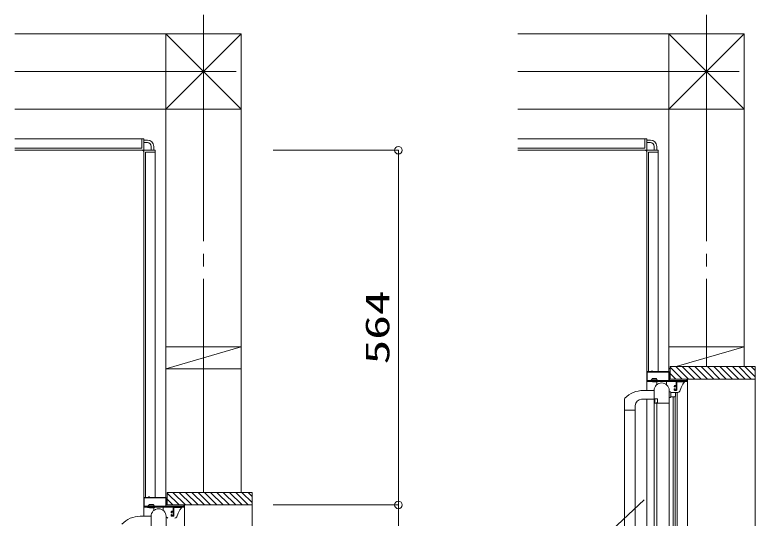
# Model space of a CAD drawing. Units: millimetres on the paper. Extents: x -305 to 305, y -152 to 152.
# Drawn here: x -93.7 to -34.8, y 35.8 to 75.8 of the extents above; entities that cross this region are included whole.
import ezdxf
from ezdxf.enums import TextEntityAlignment as Align

# ---------------------------------------------------------------- set-up
doc = ezdxf.new("R2010")
doc.units = ezdxf.units.MM
doc.linetypes.add('LONG_CHAIN', pattern=[21, 18, -1, 1, -1])
doc.linetypes.add('LONG_DOUBLE_CHAIN', pattern=[21.8, 18, -1, 0.6, -0.6, 0.6, -1])
doc.layers.add('0-0_0', color=7, linetype='Continuous', lineweight=9)
doc.layers.add('0-1_VIEW0001', color=7, linetype='Continuous', lineweight=9)
doc.styles.add('ＭＳ ゴシック', font='')
doc.styles.get('ＭＳ ゴシック').set_extended_font_data('MS Gothic')

# ---------------------------------------------------------------- blocks, each defined once
blk = doc.blocks.new('_ORIGIN')
at = {"layer": '0-0_0'}
blk.add_line((0, 0), (-1, 0), dxfattribs=at)
blk.add_circle((0, 0), 0.5, dxfattribs=at)

msp = doc.modelspace()

# ---------------------------------------------------------------- linework, layer by layer
at = {"layer": '0-1_VIEW0001', "linetype": 'LONG_CHAIN'}
for p, q in [((-78.683, 75.835), (-78.683, 37.872)), ((-38.683, 75.835), (-38.683, 47.872)), ((-93.683, 71.323), (-76.075, 71.323)), ((-53.683, 71.323), (-36.075, 71.323))]:
    msp.add_line(p, q, dxfattribs=at)
at = {"layer": '0-1_VIEW0001'}
for p, q in [((-93.683, 74.323), (-75.684, 74.323)), ((-81.683, 74.324), (-75.683, 68.323)), ((-81.683, 74.324), (-81.683, 37.471)), ((-81.683, 68.323), (-75.684, 74.323)), ((-75.683, 74.323), (-75.683, 37.872)), ((-53.683, 74.323), (-35.684, 74.323)), ((-41.683, 74.324), (-35.683, 68.323)), ((-41.683, 74.324), (-41.683, 47.471)), ((-41.683, 68.323), (-35.684, 74.323)), ((-35.683, 74.323), (-35.683, 47.872)), ((-93.683, 68.323), (-75.683, 68.323)), ((-53.683, 68.323), (-35.683, 68.323)), ((-83.433, 65.972), (-93.683, 65.972)), ((-83.583, 65.222), (-83.583, 65.972)), ((-83.433, 65.097), (-83.433, 65.972)), ((-43.433, 65.972), (-53.683, 65.972)), ((-43.583, 65.222), (-43.583, 65.972)), ((-43.433, 65.097), (-43.433, 65.972)), ((-83.133, 65.872), (-83.433, 65.872)), ((-83.133, 65.672), (-83.433, 65.672)), ((-82.833, 65.372), (-82.833, 65.072)), ((-82.633, 65.372), (-82.633, 65.072)), ((-43.133, 65.872), (-43.433, 65.872)), ((-43.133, 65.672), (-43.433, 65.672)), ((-42.833, 65.372), (-42.833, 65.072)), ((-42.633, 65.372), (-42.633, 65.072)), ((-83.583, 65.222), (-93.683, 65.222)), ((-93.683, 65.072), (-83.582, 65.072)), ((-83.458, 65.072), (-93.683, 65.072)), ((-83.433, 65.047), (-83.433, 37.429)), ((-83.433, 37.429), (-83.433, 64.922)), ((-83.408, 65.072), (-82.533, 65.072)), ((-83.283, 64.922), (-82.533, 64.922)), ((-83.283, 64.922), (-83.283, 37.471)), ((-82.533, 65.072), (-82.533, 37.471)), ((-73.145, 65.071), (-63.184, 65.071)), ((-43.583, 65.222), (-53.683, 65.222)), ((-53.683, 65.072), (-43.582, 65.072)), ((-43.458, 65.072), (-53.683, 65.072)), ((-43.433, 65.047), (-43.433, 47.429)), ((-43.433, 47.429), (-43.433, 64.922)), ((-43.408, 65.072), (-42.533, 65.072)), ((-43.283, 64.922), (-42.533, 64.922)), ((-43.283, 64.922), (-43.283, 47.471)), ((-42.533, 65.072), (-42.533, 47.471)), ((-63.184, 37.471), (-63.184, 64.471)), ((-81.683, 49.448), (-75.683, 49.448)), ((-75.682, 49.449), (-81.682, 47.699)), ((-41.683, 49.448), (-35.683, 49.448)), ((-35.682, 49.449), (-41.088, 47.872)), ((-81.683, 47.698), (-75.683, 47.698)), ((-41.683, 47.698), (-41.559, 47.698)), ((-41.559, 47.735), (-41.682, 47.699)), ((-41.559, 47.872), (-41.559, 46.871)), ((-34.809, 47.872), (-41.559, 47.872)), ((-40.609, 46.872), (-41.559, 47.822)), ((-40.109, 46.872), (-41.109, 47.872)), ((-39.609, 46.872), (-40.609, 47.872)), ((-39.109, 46.872), (-40.109, 47.872)), ((-38.609, 46.872), (-39.609, 47.872)), ((-38.109, 46.872), (-39.109, 47.872)), ((-37.609, 46.872), (-38.609, 47.872)), ((-37.109, 46.872), (-38.109, 47.872)), ((-36.609, 46.872), (-37.609, 47.872)), ((-36.109, 46.872), (-37.109, 47.872)), ((-35.614, 46.872), (-36.614, 47.872)), ((-35.119, 46.872), (-36.119, 47.872)), ((-34.809, 47.057), (-35.624, 47.872)), ((-34.809, 47.552), (-35.129, 47.872)), ((-34.809, 7.273), (-34.809, 47.872)), ((-43.434, 47.421), (-43.434, 46.746)), ((-43.389, 47.411), (-43.389, 46.786)), ((-43.049, 47.471), (-43.384, 47.471)), ((-41.694, 47.426), (-43.374, 47.426)), ((-43.034, 47.536), (-43.034, 47.486)), ((-43.004, 47.546), (-43.024, 47.546)), ((-42.994, 47.486), (-42.994, 47.536)), ((-41.684, 47.471), (-42.979, 47.471)), ((-41.679, 46.786), (-41.679, 47.411)), ((-41.634, 46.786), (-41.634, 47.421)), ((-41.109, 46.872), (-41.559, 47.322)), ((-43.409, 46.721), (-41.114, 46.721)), ((-43.374, 46.771), (-41.694, 46.771)), ((-43.134, 46.721), (-43.134, 46.701)), ((-43.009, 46.871), (-43.068, 46.793)), ((-43.052, 46.736), (-43.052, 46.756)), ((-42.659, 46.921), (-43.009, 46.921)), ((-43.009, 46.921), (-43.009, 46.871)), ((-43.009, 46.871), (-42.659, 46.871)), ((-42.624, 46.646), (-42.624, 46.44)), ((-42.617, 46.736), (-42.617, 46.756)), ((-41.924, 46.696), (-42.574, 46.696)), ((-42.534, 46.721), (-42.534, 46.701)), ((-41.874, 46.646), (-41.874, 46.44)), ((-40.249, 46.771), (-41.619, 46.771)), ((-41.559, 46.872), (-34.809, 46.872)), ((-41.099, 46.706), (-41.099, 46.386)), ((-41.049, 46.021), (-41.049, 46.706)), ((-41.049, 46.671), (-40.437, 46.671)), ((-41.034, 46.721), (-40.199, 46.721)), ((-40.437, 46.671), (-40.434, 46.671)), ((-40.234, 46.856), (-40.234, 46.786)), ((-40.199, 46.871), (-40.219, 46.871)), ((-40.184, 46.736), (-40.184, 46.856)), ((-43.702, 45.971), (-42.849, 45.971)), ((-42.849, 45.971), (-42.849, 44.986)), ((-41.649, 45.971), (-41.649, 30.408)), ((-41.249, 46.321), (-41.249, 46.266)), ((-41.249, 46.086), (-41.249, 46.021)), ((-41.234, 46.251), (-41.214, 46.251)), ((-41.214, 46.101), (-41.234, 46.101)), ((-41.114, 46.371), (-41.199, 46.371)), ((-41.199, 46.266), (-41.199, 46.311)), ((-41.199, 46.041), (-41.199, 46.086)), ((-41.199, 45.971), (-41.099, 45.971)), ((-41.184, 46.326), (-41.114, 46.326)), ((-41.114, 46.026), (-41.184, 46.026)), ((-41.099, 46.311), (-41.099, 46.041)), ((-40.806, 45.93), (-40.806, 45.93)), ((-41.649, 45.871), (-41.574, 45.871)), ((-41.574, 45.421), (-41.649, 45.421)), ((-41.524, 45.471), (-41.524, 45.821)), ((-41.199, 45.821), (-41.524, 45.821)), ((-41.199, 45.471), (-41.524, 45.471)), ((-41.324, 30.764), (-41.324, 45.471)), ((-41.052, 45.821), (-41.234, 45.821)), ((-41.184, 30.963), (-41.184, 45.471)), ((-41.149, 45.771), (-41.149, 45.521)), ((-40.954, 45.821), (-41.052, 45.821)), ((-41.007, 32.049), (-41.007, 45.821)), ((-45.199, 45.281), (-45.199, 29.011)), ((-44.349, 44.771), (-44.349, 29.521)), ((-42.849, 45.271), (-43.849, 45.271)), ((-43.434, 45.272), (-43.434, 29.022)), ((-42.834, 44.971), (-41.649, 44.971)), ((-42.834, 29.321), (-42.834, 44.971)), ((-42.834, 44.971), (-42.808, 44.971)), ((-42.795, 44.979), (-42.786, 44.993)), ((-42.784, 45.001), (-42.784, 45.296)), ((-42.759, 45.321), (-42.634, 45.321)), ((-42.624, 45.006), (-42.624, 45.001)), ((-42.624, 44.971), (-42.624, 29.321)), ((-42.622, 44.993), (-42.613, 44.979)), ((-42.601, 44.971), (-41.659, 44.971)), ((-42.584, 45.271), (-42.584, 45.046)), ((-44.349, 44.421), (-45.199, 44.421)), ((-81.559, 37.872), (-81.559, 36.871)), ((-74.809, 37.872), (-81.559, 37.872)), ((-80.609, 36.872), (-81.559, 37.822)), ((-80.109, 36.872), (-81.109, 37.872)), ((-79.609, 36.872), (-80.609, 37.872)), ((-79.109, 36.872), (-80.109, 37.872)), ((-78.609, 36.872), (-79.609, 37.872)), ((-78.109, 36.872), (-79.109, 37.872)), ((-77.609, 36.872), (-78.609, 37.872)), ((-77.109, 36.872), (-78.109, 37.872)), ((-76.609, 36.872), (-77.609, 37.872)), ((-76.109, 36.872), (-77.109, 37.872)), ((-75.614, 36.872), (-76.614, 37.872)), ((-75.119, 36.872), (-76.119, 37.872)), ((-74.809, 37.057), (-75.624, 37.872)), ((-74.809, 37.552), (-75.129, 37.872)), ((-74.809, -2.727), (-74.809, 37.872)), ((-83.434, 37.421), (-83.434, 36.746)), ((-83.389, 37.411), (-83.389, 36.786)), ((-83.049, 37.471), (-83.384, 37.471)), ((-81.694, 37.426), (-83.374, 37.426)), ((-83.034, 37.536), (-83.034, 37.486)), ((-83.004, 37.546), (-83.024, 37.546)), ((-82.994, 37.486), (-82.994, 37.536)), ((-81.684, 37.471), (-82.979, 37.471)), ((-81.679, 36.786), (-81.679, 37.411)), ((-81.634, 36.786), (-81.634, 37.421)), ((-81.109, 36.872), (-81.559, 37.322)), ((-83.409, 36.721), (-81.114, 36.721)), ((-83.374, 36.771), (-81.694, 36.771)), ((-83.134, 36.721), (-83.134, 36.701)), ((-83.009, 36.871), (-83.068, 36.793)), ((-83.052, 36.736), (-83.052, 36.756)), ((-82.659, 36.921), (-83.009, 36.921)), ((-83.009, 36.921), (-83.009, 36.871)), ((-83.009, 36.871), (-82.659, 36.871)), ((-82.624, 36.646), (-82.624, 36.44)), ((-82.617, 36.736), (-82.617, 36.756)), ((-81.924, 36.696), (-82.574, 36.696)), ((-82.534, 36.721), (-82.534, 36.701)), ((-81.874, 36.646), (-81.874, 36.44)), ((-80.249, 36.771), (-81.619, 36.771)), ((-81.559, 36.872), (-74.809, 36.872)), ((-81.099, 36.706), (-81.099, 36.386)), ((-81.049, 36.021), (-81.049, 36.706)), ((-81.049, 36.671), (-80.437, 36.671)), ((-81.034, 36.721), (-80.199, 36.721)), ((-80.437, 36.671), (-80.434, 36.671)), ((-80.234, 36.856), (-80.234, 36.786)), ((-80.199, 36.871), (-80.219, 36.871)), ((-80.184, 36.736), (-80.184, 36.856)), ((-73.145, 36.871), (-63.184, 36.871)), ((-73.145, 36.871), (-63.184, 36.871)), ((-83.702, 35.971), (-82.849, 35.971)), ((-82.849, 35.971), (-82.849, 34.986)), ((-81.649, 35.971), (-81.649, 20.408)), ((-81.249, 36.321), (-81.249, 36.266)), ((-81.249, 36.086), (-81.249, 36.021)), ((-81.234, 36.251), (-81.214, 36.251)), ((-81.214, 36.101), (-81.234, 36.101)), ((-81.114, 36.371), (-81.199, 36.371)), ((-81.199, 36.266), (-81.199, 36.311)), ((-81.199, 36.041), (-81.199, 36.086)), ((-81.199, 35.971), (-81.099, 35.971)), ((-81.184, 36.326), (-81.114, 36.326)), ((-81.114, 36.026), (-81.184, 36.026)), ((-81.099, 36.311), (-81.099, 36.041)), ((-80.806, 35.93), (-80.806, 35.93)), ((-63.184, -1.129), (-63.184, 36.271)), ((-81.649, 35.871), (-81.574, 35.871))]:
    msp.add_line(p, q, dxfattribs=at)
at = {"layer": '0-1_VIEW0001', "linetype": 'LONG_DOUBLE_CHAIN'}
msp.add_line((-56.121, 25.626), (-43.634, 37.28), dxfattribs=at)
at = {"layer": '0-1_VIEW0001'}
for points in [[(-43.384, 47.471), (-43.419, 47.457), (-43.434, 47.421)], [(-43.374, 47.426), (-43.385, 47.422), (-43.389, 47.411)], [(-43.034, 47.486), (-43.038, 47.476), (-43.049, 47.471)], [(-43.024, 47.546), (-43.031, 47.544), (-43.034, 47.536)], [(-42.994, 47.536), (-42.997, 47.544), (-43.004, 47.546)], [(-42.979, 47.471), (-42.99, 47.476), (-42.994, 47.486)], [(-41.679, 47.411), (-41.683, 47.422), (-41.694, 47.426)], [(-41.634, 47.421), (-41.649, 47.457), (-41.684, 47.471)], [(-43.434, 46.746), (-43.427, 46.729), (-43.409, 46.721)], [(-40.184, 8.446), (-40.184, 46.696), (-43.434, 46.696), (-43.434, 45.972)], [(-43.389, 46.786), (-43.385, 46.776), (-43.374, 46.771)], [(-42.659, 46.921), (-42.659, 46.871), (-42.6, 46.793)], [(-41.694, 46.771), (-41.683, 46.776), (-41.679, 46.786)], [(-41.619, 46.771), (-41.63, 46.776), (-41.634, 46.786)], [(-41.114, 46.721), (-41.103, 46.717), (-41.099, 46.706)], [(-41.049, 46.706), (-41.045, 46.717), (-41.034, 46.721)], [(-40.806, 45.93), (-40.7, 46.219), (-40.554, 46.487), (-40.436, 46.648)], [(-40.436, 46.648), (-40.436, 46.648), (-40.435, 46.649), (-40.427, 46.656), (-40.425, 46.662), (-40.425, 46.665), (-40.426, 46.667), (-40.428, 46.669), (-40.431, 46.671), (-40.434, 46.671)], [(-40.234, 46.786), (-40.238, 46.776), (-40.249, 46.771)], [(-40.219, 46.871), (-40.23, 46.867), (-40.234, 46.856)], [(-40.184, 46.856), (-40.188, 46.867), (-40.199, 46.871)], [(-40.199, 46.721), (-40.188, 46.726), (-40.184, 46.736)], [(-41.199, 46.371), (-41.234, 46.357), (-41.249, 46.321)], [(-41.249, 46.266), (-41.245, 46.256), (-41.234, 46.251)], [(-41.234, 46.101), (-41.245, 46.097), (-41.249, 46.086)], [(-41.249, 46.021), (-41.234, 45.986), (-41.199, 45.971)], [(-41.214, 46.251), (-41.203, 46.256), (-41.199, 46.266)], [(-41.199, 46.086), (-41.203, 46.097), (-41.214, 46.101)], [(-41.199, 46.311), (-41.195, 46.322), (-41.184, 46.326)], [(-41.184, 46.026), (-41.195, 46.031), (-41.199, 46.041)], [(-41.099, 46.386), (-41.103, 46.376), (-41.114, 46.371)], [(-41.114, 46.326), (-41.103, 46.322), (-41.099, 46.311)], [(-41.099, 46.041), (-41.103, 46.031), (-41.114, 46.026)], [(-41.099, 45.971), (-41.064, 45.986), (-41.049, 46.021)], [(-40.806, 45.93), (-40.809, 45.921), (-40.817, 45.904)], [(-42.849, 44.986), (-42.845, 44.976), (-42.834, 44.971)], [(-42.808, 44.971), (-42.8, 44.973), (-42.795, 44.979)], [(-42.786, 44.993), (-42.785, 44.997), (-42.784, 45.001)], [(-42.784, 45.296), (-42.777, 45.314), (-42.759, 45.321)], [(-42.634, 45.321), (-42.599, 45.307), (-42.584, 45.271)], [(-42.584, 45.046), (-42.591, 45.029), (-42.609, 45.021), (-42.62, 45.017), (-42.624, 45.006)], [(-42.624, 45.001), (-42.623, 44.997), (-42.622, 44.993)], [(-42.613, 44.979), (-42.608, 44.973), (-42.601, 44.971)], [(-83.384, 37.471), (-83.419, 37.457), (-83.434, 37.421)], [(-83.374, 37.426), (-83.385, 37.422), (-83.389, 37.411)], [(-83.034, 37.486), (-83.038, 37.476), (-83.049, 37.471)], [(-83.024, 37.546), (-83.031, 37.544), (-83.034, 37.536)], [(-82.994, 37.536), (-82.997, 37.544), (-83.004, 37.546)], [(-82.979, 37.471), (-82.99, 37.476), (-82.994, 37.486)], [(-81.679, 37.411), (-81.683, 37.422), (-81.694, 37.426)], [(-81.634, 37.421), (-81.649, 37.457), (-81.684, 37.471)], [(-83.434, 36.746), (-83.427, 36.729), (-83.409, 36.721)], [(-80.184, -1.554), (-80.184, 36.696), (-83.434, 36.696), (-83.434, 35.972)], [(-83.389, 36.786), (-83.385, 36.776), (-83.374, 36.771)], [(-82.659, 36.921), (-82.659, 36.871), (-82.6, 36.793)], [(-81.694, 36.771), (-81.683, 36.776), (-81.679, 36.786)], [(-81.619, 36.771), (-81.63, 36.776), (-81.634, 36.786)], [(-81.114, 36.721), (-81.103, 36.717), (-81.099, 36.706)], [(-81.049, 36.706), (-81.045, 36.717), (-81.034, 36.721)], [(-80.806, 35.93), (-80.7, 36.219), (-80.554, 36.487), (-80.436, 36.648)], [(-80.436, 36.648), (-80.436, 36.648), (-80.435, 36.649), (-80.427, 36.656), (-80.425, 36.662), (-80.425, 36.665), (-80.426, 36.667), (-80.428, 36.669), (-80.431, 36.671), (-80.434, 36.671)], [(-80.234, 36.786), (-80.238, 36.776), (-80.249, 36.771)], [(-80.219, 36.871), (-80.23, 36.867), (-80.234, 36.856)], [(-80.184, 36.856), (-80.188, 36.867), (-80.199, 36.871)], [(-80.199, 36.721), (-80.188, 36.726), (-80.184, 36.736)], [(-81.199, 36.371), (-81.234, 36.357), (-81.249, 36.321)], [(-81.249, 36.266), (-81.245, 36.256), (-81.234, 36.251)], [(-81.234, 36.101), (-81.245, 36.097), (-81.249, 36.086)], [(-81.249, 36.021), (-81.234, 35.986), (-81.199, 35.971)], [(-81.214, 36.251), (-81.203, 36.256), (-81.199, 36.266)], [(-81.199, 36.086), (-81.203, 36.097), (-81.214, 36.101)], [(-81.199, 36.311), (-81.195, 36.322), (-81.184, 36.326)], [(-81.184, 36.026), (-81.195, 36.031), (-81.199, 36.041)], [(-81.099, 36.386), (-81.103, 36.376), (-81.114, 36.371)], [(-81.114, 36.326), (-81.103, 36.322), (-81.099, 36.311)], [(-81.099, 36.041), (-81.103, 36.031), (-81.114, 36.026)], [(-81.099, 35.971), (-81.064, 35.986), (-81.049, 36.021)], [(-80.806, 35.93), (-80.809, 35.921), (-80.817, 35.904)]]:
    msp.add_lwpolyline(points, dxfattribs=at)
for centre, radius, start, end in [((-83.133, 65.372), 0.5, 0, 90), ((-83.133, 65.372), 0.3, 0, 90), ((-43.133, 65.372), 0.5, 0, 90), ((-43.133, 65.372), 0.3, 0, 90), ((-83.583, 64.922), 0.15, 0, 90), ((-83.458, 65.097), 0.025, 270, 0), ((-83.408, 65.047), 0.025, 90, 180), ((-43.583, 64.922), 0.15, 0, 90), ((-43.458, 65.097), 0.025, 270, 0), ((-43.408, 65.047), 0.025, 90, 180), ((-43.109, 46.701), 0.025, 180, 257.57603), ((-42.834, 47.95), 1.303, 257.57603, 282.42397), ((-43.057, 46.784), 0.015, 142.83915, 250.52878), ((-43.067, 46.736), 0.015, 270, 0), ((-43.067, 46.756), 0.015, 0, 70.52878), ((-42.249, 45.971), 0.6, 0, 180), ((-42.574, 46.646), 0.05, 90, 180), ((-42.602, 46.756), 0.015, 109.47122, 180), ((-42.602, 46.736), 0.015, 180, 270), ((-42.612, 46.784), 0.015, 289.47122, 37.16085), ((-42.559, 46.701), 0.025, 282.42397, 0), ((-41.924, 46.646), 0.05, 0, 90), ((-43.702, 43.921), 2.05, 90, 135.77987), ((-45.099, 45.281), 0.1, 135.77987, 180), ((-41.574, 45.821), 0.05, 0, 90), ((-41.574, 45.471), 0.05, 270, 0), ((-41.199, 45.771), 0.05, 0, 90), ((-41.199, 45.521), 0.05, 270, 0), ((-40.95, 45.968), 0.147, 268.46264, 334.21307), ((-43.849, 44.771), 0.5, 90, 180), ((-83.109, 36.701), 0.025, 180, 257.57603), ((-82.834, 37.95), 1.303, 257.57603, 282.42397), ((-83.057, 36.784), 0.015, 142.83915, 250.52878), ((-83.067, 36.736), 0.015, 270, 0), ((-83.067, 36.756), 0.015, 0, 70.52878), ((-82.249, 35.971), 0.6, 0, 180), ((-82.574, 36.646), 0.05, 90, 180), ((-82.602, 36.756), 0.015, 109.47122, 180), ((-82.602, 36.736), 0.015, 180, 270), ((-82.612, 36.784), 0.015, 289.47122, 37.16085), ((-82.559, 36.701), 0.025, 282.42397, 0), ((-81.924, 36.646), 0.05, 0, 90), ((-83.702, 33.921), 2.05, 90, 135.77987), ((-81.574, 35.821), 0.05, 0, 90), ((-80.95, 35.968), 0.147, 268.46264, 334.21307)]:
    msp.add_arc(centre, radius, start, end, dxfattribs=at)

# ---------------------------------------------------------------- block references
at = {"layer": '0-1_VIEW0001', "xscale": 0.6, "yscale": 0.6}
for p, rotation in [((-63.184, 65.071), 90), ((-63.184, 36.871), 270), ((-63.184, 36.871), 90)]:
    msp.add_blockref('_ORIGIN', p, dxfattribs=dict(at, rotation=rotation))

# ---------------------------------------------------------------- texts
at = {"layer": '0-1_VIEW0001', "style": 'ＭＳ ゴシック', "width": 1.5}
msp.add_text('564', height=1.921, rotation=90, dxfattribs=at).set_placement((-63.323, 48.045), align=Align.BOTTOM_LEFT)

doc.saveas('drawing.dxf')
